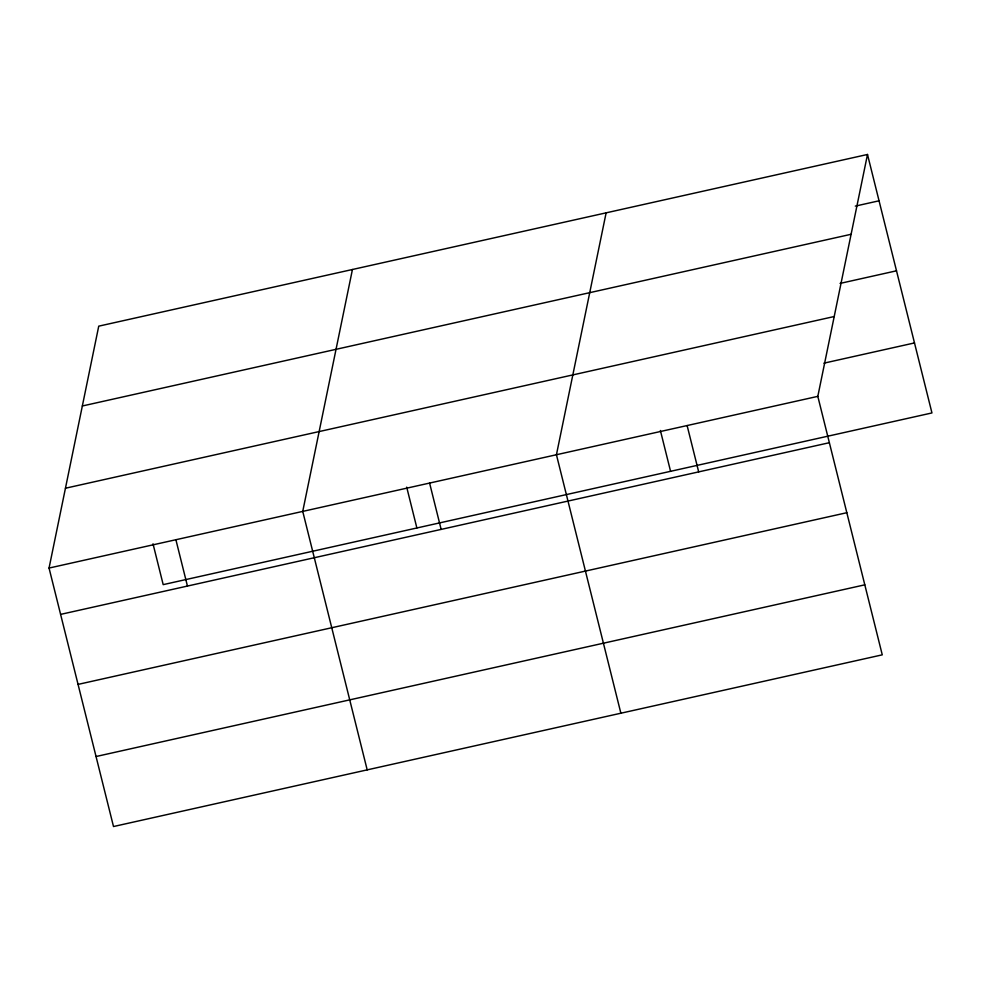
<?xml version="1.0" encoding="UTF-8"?>
<svg xmlns="http://www.w3.org/2000/svg" width="981" height="981" viewBox="0 0 981 981"><rect width="100%" height="100%" fill="white"/><g stroke="black" fill="none" stroke-linecap="round" stroke-linejoin="round"><path stroke-width="1.47" d="M867.498 154.471L817.811 396.361L882.262 654.842L113.502 826.529L49.05 568.06L98.738 326.158L867.498 154.471L931.95 412.94L163.189 584.639L153.011 543.805M352.437 269.505L302.737 511.395L367.188 769.877M606.123 212.84L556.435 454.743L620.875 713.212M855.297 206.108L879.062 200.798M82.343 405.987L851.103 234.287M840.079 283.411L896.511 270.805M65.445 488.231L834.206 316.532M823.905 363.166L914.5 342.933M49.05 568.06L817.811 396.361M60.601 614.388L829.362 442.701M78.063 684.395L846.824 512.707M96.04 756.523L864.801 584.835M687.117 425.546L698.68 471.886M660.385 430.487L670.575 471.321M429.592 483.069L441.143 529.409M406.698 487.14L416.876 527.974M175.893 539.722L187.445 586.062"/></g></svg>
